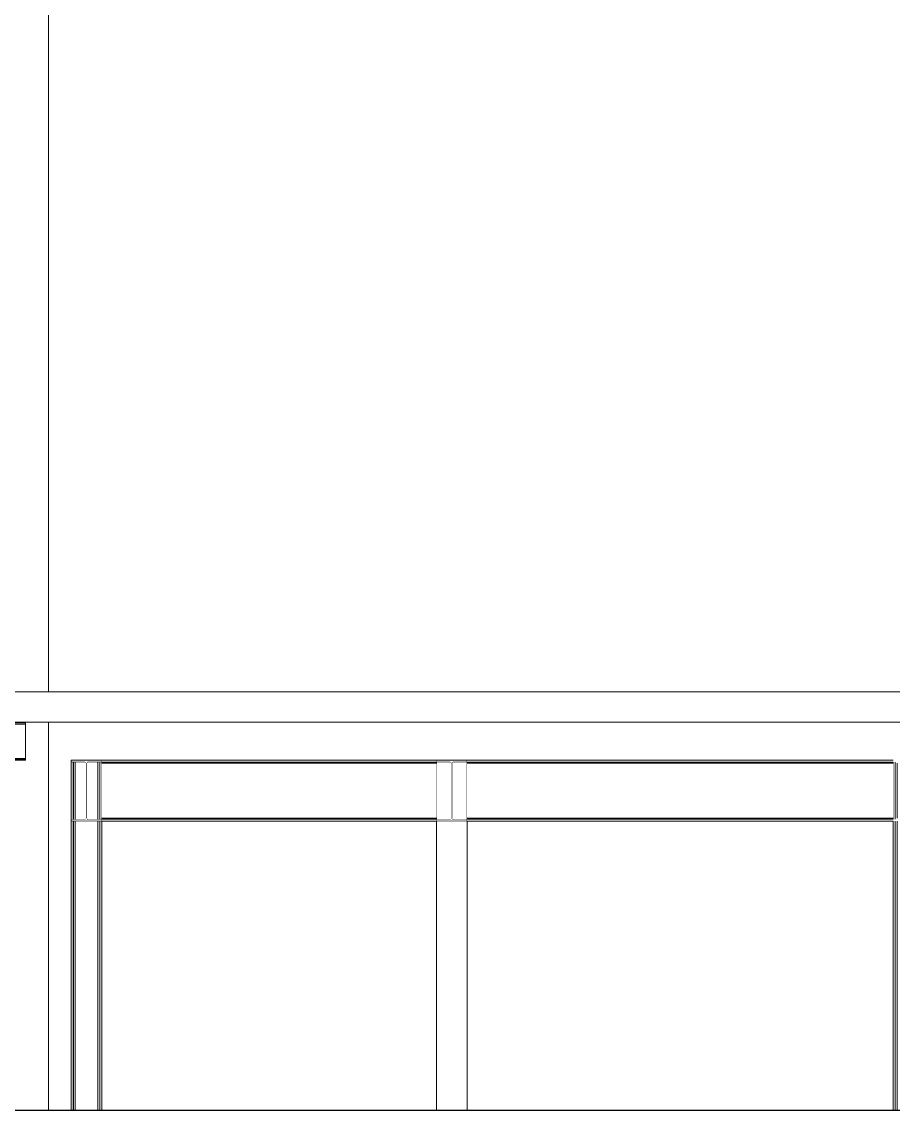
# Model space of a CAD drawing. Extents: x -3080 to 28500, y -1326 to 31609.
# Drawn here: x 12738 to 13310, y 27376 to 28091 of the extents above; entities that cross this region are included whole.
import ezdxf
from ezdxf.xclip import XClip

# ---------------------------------------------------------------- set-up
doc = ezdxf.new("R2010")
doc.units = 0
doc.header["$LTSCALE"] = 100
doc.header["$XCLIPFRAME"] = 2
doc.linetypes.add('188K-SM-07-F10-MECH-CR PIPE-Y2257103$0$X-S-FAB_SL ALL$0$Wipeout_Contour', pattern=[1, 0, -1])
for name, color, linetype in [('0-xref', 8, 'Continuous'), ('188K-SM-07-F10-MECH-CR PIPE-Y2257103$0$X-S-FAB_SL ALL$0$ASP_1', 1, 'Continuous'), ('188K-SM-07-F10-MECH-CR PIPE-Y2257103$0$X-S-FAB_SL ALL$0$Hattch', 7, 'Continuous'), ('188K-SM-07-F10-MECH-CR PIPE-Y2257103$0$X-S-FAB_SL ALL$0$S-BEAM', 7, 'Continuous'), ('188K-SM-07-F10-MECH-CR PIPE-Y2257103$0$X-S-FAB_SL ALL$0$S-COL', 7, 'Continuous'), ('188K-SM-07-F10-MECH-CR PIPE-Y2257103$0$X-S-FAB_SL ALL$0$S-SLAB', 7, 'Continuous')]:
    doc.layers.add(name, color=color, linetype=linetype)

# ---------------------------------------------------------------- blocks, each defined once
blk = doc.blocks.new('188K-SM-07-F10-MECH-CR PIPE-Y2257103$0$X-S-FAB_SL ALL$0$剖面元素_219_3', base_point=(23061.26, -8263.06))
at = {"color": 254, "linetype": '188K-SM-07-F10-MECH-CR PIPE-Y2257103$0$X-S-FAB_SL ALL$0$Wipeout_Contour', "lineweight": 0, "ltscale": 2104627.003069175}
blk.add_wipeout([(35746.26, -5829.06), (35746.26, -6033.78), (35763.76, -6033.78), (35763.76, -6029.71), (35798.76, -6029.71), (35798.76, -6054.28), (35782.26, -6054.28), (35782.26, -6062.73), (35798.76, -6062.73), (35798.76, -6087.3), (35789.26, -6087.3), (35789.26, -6154.69), (35798.76, -6154.69), (35798.76, -6179.26), (35782.26, -6179.26), (35782.26, -6187.71), (35798.76, -6187.71), (35798.76, -6212.28), (35763.76, -6212.28), (35763.76, -6204.02), (35746.26, -6204.02), (35746.26, -6943.06), (35816.26, -6943.06), (35816.26, -5985.2), (35798.76, -5985.2), (35798.76, -5939.71), (35803.59, -5939.71), (35816.26, -5929.78), (35816.26, -5859.8), (35798.76, -5859.8), (35798.76, -5829.06), (35798.76, -5834.06), (35782.26, -5834.06), (35782.26, -5842.5), (35798.76, -5842.5), (35798.76, -5867.08), (35789.26, -5867.08), (35789.26, -5934.47), (35798.76, -5934.47), (35798.76, -5959.04), (35782.26, -5959.04), (35782.26, -5967.48), (35798.76, -5967.48), (35798.76, -5992.06), (35763.76, -5992.06), (35763.76, -5967.48), (35780.26, -5967.48), (35780.26, -5959.04), (35763.76, -5959.04), (35763.76, -5934.47), (35773.26, -5934.47), (35773.26, -5867.08), (35763.76, -5867.08), (35763.76, -5842.5), (35780.26, -5842.5), (35780.26, -5834.06), (35763.76, -5834.06), (35763.76, -5829.06)], dxfattribs=at).dxf.layer = '188K-SM-07-F10-MECH-CR PIPE-Y2257103$0$X-S-FAB_SL ALL$0$Hattch'
at = {"color": 254, "linetype": '188K-SM-07-F10-MECH-CR PIPE-Y2257103$0$X-S-FAB_SL ALL$0$Wipeout_Contour', "lineweight": 0, "ltscale": 291786.246429}
blk.add_wipeout([(35816.26, -6963.06), (35746.26, -6963.06), (35746.26, -6963.26), (35801.26, -6963.26), (35801.26, -6988.06), (35791.26, -6988.06), (35791.26, -7218.06), (35816.26, -7218.06)], dxfattribs=at).dxf.layer = '188K-SM-07-F10-MECH-CR PIPE-Y2257103$0$X-S-FAB_SL ALL$0$Hattch'
at = {"layer": '188K-SM-07-F10-MECH-CR PIPE-Y2257103$0$X-S-FAB_SL ALL$0$S-COL', "color": 8, "lineweight": 0}
for p, q in [((35816.26, -6943.06), (35816.26, -5985.2)), ((35816.26, -7218.06), (35816.26, -6963.06))]:
    blk.add_line(p, q, dxfattribs=at)
blk = doc.blocks.new('188K-SM-07-F10-MECH-CR PIPE-Y2257103$0$X-S-FAB_SL ALL$0$剖面元素_242_3', base_point=(23061.26, -8263.06))
at = {"layer": '188K-SM-07-F10-MECH-CR PIPE-Y2257103$0$X-S-FAB_SL ALL$0$S-SLAB', "color": 15, "lineweight": 0}
for p, q in [((40656.26, -6943.06), (24906.26, -6943.06)), ((40656.26, -6963.06), (24906.26, -6963.06))]:
    blk.add_line(p, q, dxfattribs=at)
blk = doc.blocks.new('188K-SM-07-F10-MECH-CR PIPE-Y2257103$0$X-S-FAB_SL ALL$0$剖面元素_1303_3', base_point=(23061.26, -8263.06))
at = {"layer": '188K-SM-07-F10-MECH-CR PIPE-Y2257103$0$X-S-FAB_SL ALL$0$S-BEAM', "color": 2, "lineweight": 0}
for p, q in [((35831.26, -6988.06), (35831.26, -6989.36)), ((35851.26, -6988.06), (35831.26, -6988.06)), ((35851.26, -6988.06), (35851.26, -6989.36)), ((35831.26, -7026.76), (35831.26, -7028.06)), ((35851.26, -7028.06), (35831.26, -7028.06)), ((35851.26, -7026.76), (35851.26, -7028.06))]:
    blk.add_line(p, q, dxfattribs=at)
at = {"layer": '188K-SM-07-F10-MECH-CR PIPE-Y2257103$0$X-S-FAB_SL ALL$0$S-BEAM', "color": 2, "lineweight": 0, "flags": 128}
for points in [[(35840.69, -6989.54), (35840.26, -6989.36), (35831.26, -6989.36)], [(35840.69, -6989.54), (35840.86, -6989.96), (35840.86, -7026.16), (35840.69, -7026.59)], [(35841.84, -6989.54), (35841.66, -6989.96), (35841.66, -7026.16), (35841.84, -7026.59)], [(35851.26, -6989.36), (35842.26, -6989.36), (35841.84, -6989.54)], [(35840.69, -7026.59), (35840.26, -7026.76), (35831.26, -7026.76)], [(35841.84, -7026.59), (35842.26, -7026.76), (35851.26, -7026.76)]]:
    blk.add_lwpolyline(points, dxfattribs=at)
blk = doc.blocks.new('188K-SM-07-F10-MECH-CR PIPE-Y2257103$0$X-S-FAB_SL ALL$0$剖面元素_1305_3', base_point=(23061.26, -8263.06))
at = {"layer": '188K-SM-07-F10-MECH-CR PIPE-Y2257103$0$X-S-FAB_SL ALL$0$S-BEAM', "color": 2, "lineweight": 0}
for p, q in [((36071.26, -6988.06), (36071.26, -6989.36)), ((36091.26, -6988.06), (36071.26, -6988.06)), ((36091.26, -6988.06), (36091.26, -6989.36)), ((36071.26, -7026.76), (36071.26, -7028.06)), ((36091.26, -7028.06), (36071.26, -7028.06)), ((36091.26, -7026.76), (36091.26, -7028.06))]:
    blk.add_line(p, q, dxfattribs=at)
at = {"layer": '188K-SM-07-F10-MECH-CR PIPE-Y2257103$0$X-S-FAB_SL ALL$0$S-BEAM', "color": 2, "lineweight": 0, "flags": 128}
for points in [[(36080.69, -6989.54), (36080.26, -6989.36), (36071.26, -6989.36)], [(36080.69, -6989.54), (36080.86, -6989.96), (36080.86, -7026.16), (36080.69, -7026.59)], [(36081.84, -6989.54), (36081.66, -6989.96), (36081.66, -7026.16), (36081.84, -7026.59)], [(36091.26, -6989.36), (36082.26, -6989.36), (36081.84, -6989.54)], [(36080.69, -7026.59), (36080.26, -7026.76), (36071.26, -7026.76)], [(36081.84, -7026.59), (36082.26, -7026.76), (36091.26, -7026.76)]]:
    blk.add_lwpolyline(points, dxfattribs=at)
blk = doc.blocks.new('188K-SM-07-F10-MECH-CR PIPE-Y2257103$0$X-S-FAB_SL ALL$0$剖面元素_2071_3', base_point=(23061.26, -8263.06))
at = {"color": 254, "linetype": '188K-SM-07-F10-MECH-CR PIPE-Y2257103$0$X-S-FAB_SL ALL$0$Wipeout_Contour', "lineweight": 0, "ltscale": 148237.307232}
blk.add_wipeout([(36391.26, -6989.36), (36390.06, -6989.36), (36390.06, -7026.76), (36391.26, -7026.76)], dxfattribs=at).dxf.layer = '188K-SM-07-F10-MECH-CR PIPE-Y2257103$0$X-S-FAB_SL ALL$0$Hattch'
at = {"color": 254, "linetype": '188K-SM-07-F10-MECH-CR PIPE-Y2257103$0$X-S-FAB_SL ALL$0$Wipeout_Contour', "lineweight": 0, "ltscale": 148184.86997}
blk.add_wipeout([(36373.76, -6989.96), (36373.76, -7026.16), (36380.86, -7026.16), (36380.86, -6989.96)], dxfattribs=at).dxf.layer = '188K-SM-07-F10-MECH-CR PIPE-Y2257103$0$X-S-FAB_SL ALL$0$Hattch'
at = {"color": 254, "linetype": '188K-SM-07-F10-MECH-CR PIPE-Y2257103$0$X-S-FAB_SL ALL$0$Wipeout_Contour', "lineweight": 0, "ltscale": 148325.434224}
blk.add_wipeout([(36390.06, -7218.06), (36391.26, -7218.06), (36391.26, -7028.06), (36390.06, -7028.06)], dxfattribs=at).dxf.layer = '188K-SM-07-F10-MECH-CR PIPE-Y2257103$0$X-S-FAB_SL ALL$0$Hattch'
at = {"color": 254, "linetype": '188K-SM-07-F10-MECH-CR PIPE-Y2257103$0$X-S-FAB_SL ALL$0$Wipeout_Contour', "lineweight": 0, "ltscale": 148234.60848}
blk.add_wipeout([(36390.06, -6989.36), (36389.89, -6989.36), (36389.89, -7026.76), (36390.06, -7026.76)], dxfattribs=at).dxf.layer = '188K-SM-07-F10-MECH-CR PIPE-Y2257103$0$X-S-FAB_SL ALL$0$Hattch'
at = {"color": 254, "linetype": '188K-SM-07-F10-MECH-CR PIPE-Y2257103$0$X-S-FAB_SL ALL$0$Wipeout_Contour', "lineweight": 0, "ltscale": 148322.737075}
blk.add_wipeout([(36389.89, -7218.06), (36390.06, -7218.06), (36390.06, -7028.06), (36389.89, -7028.06)], dxfattribs=at).dxf.layer = '188K-SM-07-F10-MECH-CR PIPE-Y2257103$0$X-S-FAB_SL ALL$0$Hattch'
at = {"color": 254, "linetype": '188K-SM-07-F10-MECH-CR PIPE-Y2257103$0$X-S-FAB_SL ALL$0$Wipeout_Contour', "lineweight": 0, "ltscale": 296466.76908}
blk.add_wipeout([(36389.41, -7026.58), (36389.42, -7026.59), (36389.84, -7026.76), (36389.89, -7026.76), (36389.89, -6989.36), (36389.84, -6989.36), (36389.42, -6989.54), (36389.41, -6989.54)], dxfattribs=at).dxf.layer = '188K-SM-07-F10-MECH-CR PIPE-Y2257103$0$X-S-FAB_SL ALL$0$Hattch'
at = {"color": 254, "linetype": '188K-SM-07-F10-MECH-CR PIPE-Y2257103$0$X-S-FAB_SL ALL$0$Wipeout_Contour', "lineweight": 0, "ltscale": 148321.461294}
blk.add_wipeout([(36389.41, -7218.06), (36389.89, -7218.06), (36389.89, -7028.06), (36389.41, -7028.06)], dxfattribs=at).dxf.layer = '188K-SM-07-F10-MECH-CR PIPE-Y2257103$0$X-S-FAB_SL ALL$0$Hattch'
at = {"color": 254, "linetype": '188K-SM-07-F10-MECH-CR PIPE-Y2257103$0$X-S-FAB_SL ALL$0$Wipeout_Contour', "lineweight": 0, "ltscale": 148319.25157}
blk.add_wipeout([(36388.76, -7218.06), (36389.41, -7218.06), (36389.41, -7028.06), (36388.76, -7028.06)], dxfattribs=at).dxf.layer = '188K-SM-07-F10-MECH-CR PIPE-Y2257103$0$X-S-FAB_SL ALL$0$Hattch'
at = {"color": 254, "linetype": '188K-SM-07-F10-MECH-CR PIPE-Y2257103$0$X-S-FAB_SL ALL$0$Wipeout_Contour', "lineweight": 0, "ltscale": 148231.120149}
blk.add_wipeout([(36388.76, -6989.96), (36388.76, -7026.16), (36389.41, -7026.58), (36389.41, -6989.54)], dxfattribs=at).dxf.layer = '188K-SM-07-F10-MECH-CR PIPE-Y2257103$0$X-S-FAB_SL ALL$0$Hattch'
at = {"color": 254, "linetype": '188K-SM-07-F10-MECH-CR PIPE-Y2257103$0$X-S-FAB_SL ALL$0$Wipeout_Contour', "lineweight": 0, "ltscale": 148288.53492}
blk.add_wipeout([(36388.76, -7028.06), (36373.76, -7028.06), (36373.76, -7218.06), (36388.76, -7218.06)], dxfattribs=at).dxf.layer = '188K-SM-07-F10-MECH-CR PIPE-Y2257103$0$X-S-FAB_SL ALL$0$Hattch'
at = {"color": 254, "linetype": '188K-SM-07-F10-MECH-CR PIPE-Y2257103$0$X-S-FAB_SL ALL$0$Wipeout_Contour', "lineweight": 0, "ltscale": 148215.899524}
blk.add_wipeout([(36381.66, -7026.16), (36388.76, -7026.16), (36388.76, -6989.96), (36381.66, -6989.96)], dxfattribs=at).dxf.layer = '188K-SM-07-F10-MECH-CR PIPE-Y2257103$0$X-S-FAB_SL ALL$0$Hattch'
at = {"color": 254, "linetype": '188K-SM-07-F10-MECH-CR PIPE-Y2257103$0$X-S-FAB_SL ALL$0$Wipeout_Contour', "lineweight": 0, "ltscale": 148257.818154}
blk.add_wipeout([(36373.11, -7218.06), (36373.76, -7218.06), (36373.76, -7028.06), (36373.11, -7028.06)], dxfattribs=at).dxf.layer = '188K-SM-07-F10-MECH-CR PIPE-Y2257103$0$X-S-FAB_SL ALL$0$Hattch'
at = {"layer": '188K-SM-07-F10-MECH-CR PIPE-Y2257103$0$X-S-FAB_SL ALL$0$S-COL', "color": 8, "lineweight": 0}
for p, q in [((36390.06, -7026.76), (36390.06, -6989.36)), ((36391.26, -7026.76), (36391.26, -6989.36)), ((36388.76, -7026.16), (36388.76, -6989.96)), ((36388.76, -7218.06), (36388.76, -7028.06)), ((36390.06, -7218.06), (36390.06, -7028.06)), ((36391.26, -7218.06), (36391.26, -7028.06))]:
    blk.add_line(p, q, dxfattribs=at)
at = {"color": 254, "linetype": '188K-SM-07-F10-MECH-CR PIPE-Y2257103$0$X-S-FAB_SL ALL$0$Wipeout_Contour', "lineweight": 0, "ltscale": 148169.650212}
blk.add_wipeout([(36373.11, -7026.58), (36373.76, -7026.16), (36373.76, -6989.96), (36373.11, -6989.54)], dxfattribs=at).dxf.layer = '188K-SM-07-F10-MECH-CR PIPE-Y2257103$0$X-S-FAB_SL ALL$0$Hattch'
at = {"color": 254, "linetype": '188K-SM-07-F10-MECH-CR PIPE-Y2257103$0$X-S-FAB_SL ALL$0$Wipeout_Contour', "lineweight": 0, "ltscale": 296334.775581}
blk.add_wipeout([(36372.64, -6989.36), (36372.64, -7026.76), (36372.69, -7026.76), (36373.11, -7026.59), (36373.11, -7026.58), (36373.11, -6989.54), (36373.11, -6989.54), (36372.69, -6989.36)], dxfattribs=at).dxf.layer = '188K-SM-07-F10-MECH-CR PIPE-Y2257103$0$X-S-FAB_SL ALL$0$Hattch'
at = {"color": 254, "linetype": '188K-SM-07-F10-MECH-CR PIPE-Y2257103$0$X-S-FAB_SL ALL$0$Wipeout_Contour', "lineweight": 0, "ltscale": 148255.60847}
blk.add_wipeout([(36372.64, -7218.06), (36373.11, -7218.06), (36373.11, -7028.06), (36372.64, -7028.06)], dxfattribs=at).dxf.layer = '188K-SM-07-F10-MECH-CR PIPE-Y2257103$0$X-S-FAB_SL ALL$0$Hattch'
at = {"color": 254, "linetype": '188K-SM-07-F10-MECH-CR PIPE-Y2257103$0$X-S-FAB_SL ALL$0$Wipeout_Contour', "lineweight": 0, "ltscale": 148254.332708}
blk.add_wipeout([(36372.46, -7218.06), (36372.64, -7218.06), (36372.64, -7028.06), (36372.46, -7028.06)], dxfattribs=at).dxf.layer = '188K-SM-07-F10-MECH-CR PIPE-Y2257103$0$X-S-FAB_SL ALL$0$Hattch'
at = {"color": 254, "linetype": '188K-SM-07-F10-MECH-CR PIPE-Y2257103$0$X-S-FAB_SL ALL$0$Wipeout_Contour', "lineweight": 0, "ltscale": 148166.163442}
blk.add_wipeout([(36372.46, -6989.36), (36372.46, -7026.76), (36372.64, -7026.76), (36372.64, -6989.36)], dxfattribs=at).dxf.layer = '188K-SM-07-F10-MECH-CR PIPE-Y2257103$0$X-S-FAB_SL ALL$0$Hattch'
at = {"color": 254, "linetype": '188K-SM-07-F10-MECH-CR PIPE-Y2257103$0$X-S-FAB_SL ALL$0$Wipeout_Contour', "lineweight": 0, "ltscale": 148163.46475}
blk.add_wipeout([(36372.46, -6989.36), (36371.26, -6989.36), (36371.26, -7026.76), (36372.46, -7026.76)], dxfattribs=at).dxf.layer = '188K-SM-07-F10-MECH-CR PIPE-Y2257103$0$X-S-FAB_SL ALL$0$Hattch'
at = {"color": 254, "linetype": '188K-SM-07-F10-MECH-CR PIPE-Y2257103$0$X-S-FAB_SL ALL$0$Wipeout_Contour', "lineweight": 0, "ltscale": 148251.635621}
blk.add_wipeout([(36371.26, -7218.06), (36372.46, -7218.06), (36372.46, -7028.06), (36371.26, -7028.06)], dxfattribs=at).dxf.layer = '188K-SM-07-F10-MECH-CR PIPE-Y2257103$0$X-S-FAB_SL ALL$0$Hattch'
at = {"layer": '188K-SM-07-F10-MECH-CR PIPE-Y2257103$0$X-S-FAB_SL ALL$0$S-COL', "color": 8, "lineweight": 0}
for p, q in [((36371.26, -7026.76), (36371.26, -6989.36)), ((36372.46, -7026.76), (36372.46, -6989.36)), ((36373.76, -7026.16), (36373.76, -6989.96)), ((36371.26, -7218.06), (36371.26, -7028.06)), ((36372.46, -7218.06), (36372.46, -7028.06)), ((36373.76, -7218.06), (36373.76, -7028.06))]:
    blk.add_line(p, q, dxfattribs=at)
blk = doc.blocks.new('188K-SM-07-F10-MECH-CR PIPE-Y2257103$0$X-S-FAB_SL ALL$0$剖面元素_2072_3', base_point=(23061.26, -8263.06))
at = {"color": 254, "linetype": '188K-SM-07-F10-MECH-CR PIPE-Y2257103$0$X-S-FAB_SL ALL$0$Wipeout_Contour', "lineweight": 0, "ltscale": 147111.078477}
blk.add_wipeout([(36071.26, -7218.06), (36091.26, -7218.06), (36091.26, -7028.06), (36071.26, -7028.06)], dxfattribs=at).dxf.layer = '188K-SM-07-F10-MECH-CR PIPE-Y2257103$0$X-S-FAB_SL ALL$0$Hattch'
at = {"color": 254, "linetype": '188K-SM-07-F10-MECH-CR PIPE-Y2257103$0$X-S-FAB_SL ALL$0$Wipeout_Contour', "lineweight": 0, "ltscale": 294019.130565}
blk.add_wipeout([(36071.26, -6989.36), (36071.26, -7026.76), (36080.26, -7026.76), (36080.69, -7026.59), (36080.86, -7026.16), (36080.86, -6989.96), (36080.69, -6989.54), (36080.26, -6989.36)], dxfattribs=at).dxf.layer = '188K-SM-07-F10-MECH-CR PIPE-Y2257103$0$X-S-FAB_SL ALL$0$Hattch'
at = {"layer": '188K-SM-07-F10-MECH-CR PIPE-Y2257103$0$X-S-FAB_SL ALL$0$S-COL', "color": 8, "lineweight": 0}
for p, q in [((36071.26, -7026.76), (36071.26, -6989.36)), ((36071.26, -7218.06), (36071.26, -7028.06))]:
    blk.add_line(p, q, dxfattribs=at)
at = {"color": 254, "linetype": '188K-SM-07-F10-MECH-CR PIPE-Y2257103$0$X-S-FAB_SL ALL$0$Wipeout_Contour', "lineweight": 0, "ltscale": 294069.764036}
blk.add_wipeout([(36081.66, -7026.16), (36081.84, -7026.59), (36082.26, -7026.76), (36091.26, -7026.76), (36091.26, -6989.36), (36082.26, -6989.36), (36081.84, -6989.54), (36081.66, -6989.96)], dxfattribs=at).dxf.layer = '188K-SM-07-F10-MECH-CR PIPE-Y2257103$0$X-S-FAB_SL ALL$0$Hattch'
at = {"layer": '188K-SM-07-F10-MECH-CR PIPE-Y2257103$0$X-S-FAB_SL ALL$0$S-COL', "color": 8, "lineweight": 0}
for p, q in [((36091.26, -7026.76), (36091.26, -6989.36)), ((36091.26, -7218.06), (36091.26, -7028.06))]:
    blk.add_line(p, q, dxfattribs=at)
blk = doc.blocks.new('188K-SM-07-F10-MECH-CR PIPE-Y2257103$0$X-S-FAB_SL ALL$0$剖面元素_2073_3', base_point=(23061.26, -8263.06))
at = {"color": 254, "linetype": '188K-SM-07-F10-MECH-CR PIPE-Y2257103$0$X-S-FAB_SL ALL$0$Wipeout_Contour', "lineweight": 0, "ltscale": 292139.551952}
blk.add_wipeout([(35833.76, -6989.36), (35833.76, -7026.76), (35840.26, -7026.76), (35840.69, -7026.59), (35840.86, -7026.16), (35840.86, -6989.96), (35840.69, -6989.54), (35840.26, -6989.36)], dxfattribs=at).dxf.layer = '188K-SM-07-F10-MECH-CR PIPE-Y2257103$0$X-S-FAB_SL ALL$0$Hattch'
at = {"color": 254, "linetype": '188K-SM-07-F10-MECH-CR PIPE-Y2257103$0$X-S-FAB_SL ALL$0$Wipeout_Contour', "lineweight": 0, "ltscale": 146116.851121}
blk.add_wipeout([(35851.26, -6989.36), (35850.06, -6989.36), (35850.06, -7026.76), (35851.26, -7026.76)], dxfattribs=at).dxf.layer = '188K-SM-07-F10-MECH-CR PIPE-Y2257103$0$X-S-FAB_SL ALL$0$Hattch'
at = {"color": 254, "linetype": '188K-SM-07-F10-MECH-CR PIPE-Y2257103$0$X-S-FAB_SL ALL$0$Wipeout_Contour', "lineweight": 0, "ltscale": 146206.25574}
blk.add_wipeout([(35850.06, -7218.06), (35851.26, -7218.06), (35851.26, -7028.06), (35850.06, -7028.06)], dxfattribs=at).dxf.layer = '188K-SM-07-F10-MECH-CR PIPE-Y2257103$0$X-S-FAB_SL ALL$0$Hattch'
at = {"color": 254, "linetype": '188K-SM-07-F10-MECH-CR PIPE-Y2257103$0$X-S-FAB_SL ALL$0$Wipeout_Contour', "lineweight": 0, "ltscale": 146203.5601}
blk.add_wipeout([(35849.89, -7218.06), (35850.06, -7218.06), (35850.06, -7028.06), (35849.89, -7028.06)], dxfattribs=at).dxf.layer = '188K-SM-07-F10-MECH-CR PIPE-Y2257103$0$X-S-FAB_SL ALL$0$Hattch'
at = {"color": 254, "linetype": '188K-SM-07-F10-MECH-CR PIPE-Y2257103$0$X-S-FAB_SL ALL$0$Wipeout_Contour', "lineweight": 0, "ltscale": 146114.153833}
blk.add_wipeout([(35850.06, -6989.36), (35849.89, -6989.36), (35849.89, -7026.76), (35850.06, -7026.76)], dxfattribs=at).dxf.layer = '188K-SM-07-F10-MECH-CR PIPE-Y2257103$0$X-S-FAB_SL ALL$0$Hattch'
at = {"color": 254, "linetype": '188K-SM-07-F10-MECH-CR PIPE-Y2257103$0$X-S-FAB_SL ALL$0$Wipeout_Contour', "lineweight": 0, "ltscale": 146112.877986}
blk.add_wipeout([(35849.89, -6989.36), (35849.41, -6989.36), (35849.41, -7026.76), (35849.89, -7026.76)], dxfattribs=at).dxf.layer = '188K-SM-07-F10-MECH-CR PIPE-Y2257103$0$X-S-FAB_SL ALL$0$Hattch'
at = {"color": 254, "linetype": '188K-SM-07-F10-MECH-CR PIPE-Y2257103$0$X-S-FAB_SL ALL$0$Wipeout_Contour', "lineweight": 0, "ltscale": 146202.285033}
blk.add_wipeout([(35849.41, -7218.06), (35849.89, -7218.06), (35849.89, -7028.06), (35849.41, -7028.06)], dxfattribs=at).dxf.layer = '188K-SM-07-F10-MECH-CR PIPE-Y2257103$0$X-S-FAB_SL ALL$0$Hattch'
at = {"color": 254, "linetype": '188K-SM-07-F10-MECH-CR PIPE-Y2257103$0$X-S-FAB_SL ALL$0$Wipeout_Contour', "lineweight": 0, "ltscale": 146200.076545}
blk.add_wipeout([(35848.76, -7218.06), (35849.41, -7218.06), (35849.41, -7028.06), (35848.76, -7028.06)], dxfattribs=at).dxf.layer = '188K-SM-07-F10-MECH-CR PIPE-Y2257103$0$X-S-FAB_SL ALL$0$Hattch'
at = {"color": 254, "linetype": '188K-SM-07-F10-MECH-CR PIPE-Y2257103$0$X-S-FAB_SL ALL$0$Wipeout_Contour', "lineweight": 0, "ltscale": 146110.668147}
blk.add_wipeout([(35849.41, -6989.36), (35848.76, -6989.36), (35848.76, -7026.76), (35849.41, -7026.76)], dxfattribs=at).dxf.layer = '188K-SM-07-F10-MECH-CR PIPE-Y2257103$0$X-S-FAB_SL ALL$0$Hattch'
at = {"color": 254, "linetype": '188K-SM-07-F10-MECH-CR PIPE-Y2257103$0$X-S-FAB_SL ALL$0$Wipeout_Contour', "lineweight": 0, "ltscale": 146169.377098}
blk.add_wipeout([(35833.76, -7028.06), (35833.76, -7218.06), (35848.76, -7218.06), (35848.76, -7028.06)], dxfattribs=at).dxf.layer = '188K-SM-07-F10-MECH-CR PIPE-Y2257103$0$X-S-FAB_SL ALL$0$Hattch'
at = {"color": 254, "linetype": '188K-SM-07-F10-MECH-CR PIPE-Y2257103$0$X-S-FAB_SL ALL$0$Wipeout_Contour', "lineweight": 0, "ltscale": 292180.247218}
blk.add_wipeout([(35841.66, -7026.16), (35841.84, -7026.59), (35842.26, -7026.76), (35848.76, -7026.76), (35848.76, -6989.36), (35842.26, -6989.36), (35841.84, -6989.54), (35841.66, -6989.96)], dxfattribs=at).dxf.layer = '188K-SM-07-F10-MECH-CR PIPE-Y2257103$0$X-S-FAB_SL ALL$0$Hattch'
at = {"color": 254, "linetype": '188K-SM-07-F10-MECH-CR PIPE-Y2257103$0$X-S-FAB_SL ALL$0$Wipeout_Contour', "lineweight": 0, "ltscale": 146138.677533}
blk.add_wipeout([(35833.11, -7218.06), (35833.76, -7218.06), (35833.76, -7028.06), (35833.11, -7028.06)], dxfattribs=at).dxf.layer = '188K-SM-07-F10-MECH-CR PIPE-Y2257103$0$X-S-FAB_SL ALL$0$Hattch'
at = {"layer": '188K-SM-07-F10-MECH-CR PIPE-Y2257103$0$X-S-FAB_SL ALL$0$S-COL', "color": 8, "lineweight": 0}
for p, q in [((35848.76, -7026.76), (35848.76, -6989.36)), ((35850.06, -7026.76), (35850.06, -6989.36)), ((35851.26, -7026.76), (35851.26, -6989.36)), ((35848.76, -7218.06), (35848.76, -7028.06)), ((35850.06, -7218.06), (35850.06, -7028.06)), ((35851.26, -7218.06), (35851.26, -7028.06))]:
    blk.add_line(p, q, dxfattribs=at)
at = {"color": 254, "linetype": '188K-SM-07-F10-MECH-CR PIPE-Y2257103$0$X-S-FAB_SL ALL$0$Wipeout_Contour', "lineweight": 0, "ltscale": 146049.231563}
blk.add_wipeout([(35833.11, -6989.36), (35833.11, -7026.76), (35833.76, -7026.76), (35833.76, -6989.36)], dxfattribs=at).dxf.layer = '188K-SM-07-F10-MECH-CR PIPE-Y2257103$0$X-S-FAB_SL ALL$0$Hattch'
at = {"color": 254, "linetype": '188K-SM-07-F10-MECH-CR PIPE-Y2257103$0$X-S-FAB_SL ALL$0$Wipeout_Contour', "lineweight": 0, "ltscale": 146047.021766}
blk.add_wipeout([(35832.64, -6989.36), (35832.64, -7026.76), (35833.11, -7026.76), (35833.11, -6989.36)], dxfattribs=at).dxf.layer = '188K-SM-07-F10-MECH-CR PIPE-Y2257103$0$X-S-FAB_SL ALL$0$Hattch'
at = {"color": 254, "linetype": '188K-SM-07-F10-MECH-CR PIPE-Y2257103$0$X-S-FAB_SL ALL$0$Wipeout_Contour', "lineweight": 0, "ltscale": 146136.469088}
blk.add_wipeout([(35832.64, -7218.06), (35833.11, -7218.06), (35833.11, -7028.06), (35832.64, -7028.06)], dxfattribs=at).dxf.layer = '188K-SM-07-F10-MECH-CR PIPE-Y2257103$0$X-S-FAB_SL ALL$0$Hattch'
at = {"color": 254, "linetype": '188K-SM-07-F10-MECH-CR PIPE-Y2257103$0$X-S-FAB_SL ALL$0$Wipeout_Contour', "lineweight": 0, "ltscale": 146045.745938}
blk.add_wipeout([(35832.46, -6989.36), (35832.46, -7026.76), (35832.64, -7026.76), (35832.64, -6989.36)], dxfattribs=at).dxf.layer = '188K-SM-07-F10-MECH-CR PIPE-Y2257103$0$X-S-FAB_SL ALL$0$Hattch'
at = {"color": 254, "linetype": '188K-SM-07-F10-MECH-CR PIPE-Y2257103$0$X-S-FAB_SL ALL$0$Wipeout_Contour', "lineweight": 0, "ltscale": 146135.194041}
blk.add_wipeout([(35832.46, -7218.06), (35832.64, -7218.06), (35832.64, -7028.06), (35832.46, -7028.06)], dxfattribs=at).dxf.layer = '188K-SM-07-F10-MECH-CR PIPE-Y2257103$0$X-S-FAB_SL ALL$0$Hattch'
at = {"color": 254, "linetype": '188K-SM-07-F10-MECH-CR PIPE-Y2257103$0$X-S-FAB_SL ALL$0$Wipeout_Contour', "lineweight": 0, "ltscale": 146043.048712}
blk.add_wipeout([(35832.46, -6989.36), (35831.26, -6989.36), (35831.26, -7026.76), (35832.46, -7026.76)], dxfattribs=at).dxf.layer = '188K-SM-07-F10-MECH-CR PIPE-Y2257103$0$X-S-FAB_SL ALL$0$Hattch'
at = {"color": 254, "linetype": '188K-SM-07-F10-MECH-CR PIPE-Y2257103$0$X-S-FAB_SL ALL$0$Wipeout_Contour', "lineweight": 0, "ltscale": 146132.498465}
blk.add_wipeout([(35831.26, -7218.06), (35832.46, -7218.06), (35832.46, -7028.06), (35831.26, -7028.06)], dxfattribs=at).dxf.layer = '188K-SM-07-F10-MECH-CR PIPE-Y2257103$0$X-S-FAB_SL ALL$0$Hattch'
at = {"layer": '188K-SM-07-F10-MECH-CR PIPE-Y2257103$0$X-S-FAB_SL ALL$0$S-COL', "color": 8, "lineweight": 0}
for p, q in [((35831.26, -7026.76), (35831.26, -6989.36)), ((35832.46, -7026.76), (35832.46, -6989.36)), ((35833.76, -7026.76), (35833.76, -6989.36)), ((35831.26, -7218.06), (35831.26, -7028.06)), ((35832.46, -7218.06), (35832.46, -7028.06)), ((35833.76, -7218.06), (35833.76, -7028.06))]:
    blk.add_line(p, q, dxfattribs=at)
blk = doc.blocks.new('188K-SM-07-F10-MECH-CR PIPE-Y2257103$0$X-S-FAB_SL ALL$0$剖面元素_2119_3', base_point=(23061.26, -8263.06))
at = {"color": 254, "linetype": '188K-SM-07-F10-MECH-CR PIPE-Y2257103$0$X-S-FAB_SL ALL$0$Wipeout_Contour', "lineweight": 0, "ltscale": 146536.279132}
blk.add_wipeout([(35851.26, -6989.36), (36071.26, -6989.36), (36071.26, -6988.06), (35851.26, -6988.06)], dxfattribs=at).dxf.layer = '188K-SM-07-F10-MECH-CR PIPE-Y2257103$0$X-S-FAB_SL ALL$0$Hattch'
at = {"color": 254, "linetype": '188K-SM-07-F10-MECH-CR PIPE-Y2257103$0$X-S-FAB_SL ALL$0$Wipeout_Contour', "lineweight": 0, "ltscale": 147596.602641}
blk.add_wipeout([(36091.26, -6989.36), (36371.26, -6989.36), (36371.26, -6988.06), (36091.26, -6988.06)], dxfattribs=at).dxf.layer = '188K-SM-07-F10-MECH-CR PIPE-Y2257103$0$X-S-FAB_SL ALL$0$Hattch'
at = {"color": 254, "linetype": '188K-SM-07-F10-MECH-CR PIPE-Y2257103$0$X-S-FAB_SL ALL$0$Wipeout_Contour', "lineweight": 0, "ltscale": 146536.842193}
blk.add_wipeout([(35851.26, -6989.54), (36071.26, -6989.54), (36071.26, -6989.36), (35851.26, -6989.36)], dxfattribs=at).dxf.layer = '188K-SM-07-F10-MECH-CR PIPE-Y2257103$0$X-S-FAB_SL ALL$0$Hattch'
at = {"color": 254, "linetype": '188K-SM-07-F10-MECH-CR PIPE-Y2257103$0$X-S-FAB_SL ALL$0$Wipeout_Contour', "lineweight": 0, "ltscale": 147597.16166}
blk.add_wipeout([(36371.26, -6989.36), (36091.26, -6989.36), (36091.26, -6989.54), (36371.26, -6989.54)], dxfattribs=at).dxf.layer = '188K-SM-07-F10-MECH-CR PIPE-Y2257103$0$X-S-FAB_SL ALL$0$Hattch'
at = {"color": 254, "linetype": '188K-SM-07-F10-MECH-CR PIPE-Y2257103$0$X-S-FAB_SL ALL$0$Wipeout_Contour', "lineweight": 0, "ltscale": 146537.071151}
blk.add_wipeout([(35851.26, -6989.96), (36071.26, -6989.96), (36071.26, -6989.54), (35851.26, -6989.54)], dxfattribs=at).dxf.layer = '188K-SM-07-F10-MECH-CR PIPE-Y2257103$0$X-S-FAB_SL ALL$0$Hattch'
at = {"color": 254, "linetype": '188K-SM-07-F10-MECH-CR PIPE-Y2257103$0$X-S-FAB_SL ALL$0$Wipeout_Contour', "lineweight": 0, "ltscale": 147597.388973}
blk.add_wipeout([(36371.26, -6989.54), (36091.26, -6989.54), (36091.26, -6989.96), (36371.26, -6989.96)], dxfattribs=at).dxf.layer = '188K-SM-07-F10-MECH-CR PIPE-Y2257103$0$X-S-FAB_SL ALL$0$Hattch'
at = {"color": 254, "linetype": '188K-SM-07-F10-MECH-CR PIPE-Y2257103$0$X-S-FAB_SL ALL$0$Wipeout_Contour', "lineweight": 0, "ltscale": 146551.082011}
blk.add_wipeout([(35851.26, -7026.16), (36071.26, -7026.16), (36071.26, -6989.96), (35851.26, -6989.96)], dxfattribs=at).dxf.layer = '188K-SM-07-F10-MECH-CR PIPE-Y2257103$0$X-S-FAB_SL ALL$0$Hattch'
at = {"color": 254, "linetype": '188K-SM-07-F10-MECH-CR PIPE-Y2257103$0$X-S-FAB_SL ALL$0$Wipeout_Contour', "lineweight": 0, "ltscale": 147611.299271}
blk.add_wipeout([(36371.26, -6989.96), (36091.26, -6989.96), (36091.26, -7026.16), (36371.26, -7026.16)], dxfattribs=at).dxf.layer = '188K-SM-07-F10-MECH-CR PIPE-Y2257103$0$X-S-FAB_SL ALL$0$Hattch'
at = {"layer": '188K-SM-07-F10-MECH-CR PIPE-Y2257103$0$X-S-FAB_SL ALL$0$S-BEAM', "color": 8, "lineweight": 0}
for p, q in [((36071.26, -6988.06), (35851.26, -6988.06)), ((36071.26, -6989.36), (35851.26, -6989.36)), ((36371.26, -6988.06), (36091.26, -6988.06)), ((36371.26, -6989.36), (36091.26, -6989.36)), ((36071.26, -6989.96), (35851.26, -6989.96)), ((36371.26, -6989.96), (36091.26, -6989.96))]:
    blk.add_line(p, q, dxfattribs=at)
at = {"color": 254, "linetype": '188K-SM-07-F10-MECH-CR PIPE-Y2257103$0$X-S-FAB_SL ALL$0$Wipeout_Contour', "lineweight": 0, "ltscale": 146565.093322}
blk.add_wipeout([(35851.26, -7026.59), (36071.26, -7026.59), (36071.26, -7026.16), (35851.26, -7026.16)], dxfattribs=at).dxf.layer = '188K-SM-07-F10-MECH-CR PIPE-Y2257103$0$X-S-FAB_SL ALL$0$Hattch'
at = {"color": 254, "linetype": '188K-SM-07-F10-MECH-CR PIPE-Y2257103$0$X-S-FAB_SL ALL$0$Wipeout_Contour', "lineweight": 0, "ltscale": 147625.210022}
blk.add_wipeout([(36091.26, -7026.59), (36371.26, -7026.59), (36371.26, -7026.16), (36091.26, -7026.16)], dxfattribs=at).dxf.layer = '188K-SM-07-F10-MECH-CR PIPE-Y2257103$0$X-S-FAB_SL ALL$0$Hattch'
at = {"color": 254, "linetype": '188K-SM-07-F10-MECH-CR PIPE-Y2257103$0$X-S-FAB_SL ALL$0$Wipeout_Contour', "lineweight": 0, "ltscale": 146565.323439}
blk.add_wipeout([(35851.26, -7026.76), (36071.26, -7026.76), (36071.26, -7026.59), (35851.26, -7026.59)], dxfattribs=at).dxf.layer = '188K-SM-07-F10-MECH-CR PIPE-Y2257103$0$X-S-FAB_SL ALL$0$Hattch'
at = {"color": 254, "linetype": '188K-SM-07-F10-MECH-CR PIPE-Y2257103$0$X-S-FAB_SL ALL$0$Wipeout_Contour', "lineweight": 0, "ltscale": 147625.438487}
blk.add_wipeout([(36091.26, -7026.59), (36091.26, -7026.76), (36371.26, -7026.76), (36371.26, -7026.59)], dxfattribs=at).dxf.layer = '188K-SM-07-F10-MECH-CR PIPE-Y2257103$0$X-S-FAB_SL ALL$0$Hattch'
at = {"color": 254, "linetype": '188K-SM-07-F10-MECH-CR PIPE-Y2257103$0$X-S-FAB_SL ALL$0$Wipeout_Contour', "lineweight": 0, "ltscale": 146565.889501}
blk.add_wipeout([(35851.26, -7028.06), (36071.26, -7028.06), (36071.26, -7026.76), (35851.26, -7026.76)], dxfattribs=at).dxf.layer = '188K-SM-07-F10-MECH-CR PIPE-Y2257103$0$X-S-FAB_SL ALL$0$Hattch'
at = {"color": 254, "linetype": '188K-SM-07-F10-MECH-CR PIPE-Y2257103$0$X-S-FAB_SL ALL$0$Wipeout_Contour', "lineweight": 0, "ltscale": 147626.000487}
blk.add_wipeout([(36091.26, -7028.06), (36371.26, -7028.06), (36371.26, -7026.76), (36091.26, -7026.76)], dxfattribs=at).dxf.layer = '188K-SM-07-F10-MECH-CR PIPE-Y2257103$0$X-S-FAB_SL ALL$0$Hattch'
at = {"layer": '188K-SM-07-F10-MECH-CR PIPE-Y2257103$0$X-S-FAB_SL ALL$0$S-BEAM', "color": 8, "lineweight": 0}
for p, q in [((36071.26, -7026.16), (35851.26, -7026.16)), ((36071.26, -7026.76), (35851.26, -7026.76)), ((36071.26, -7028.06), (35851.26, -7028.06)), ((36371.26, -7026.16), (36091.26, -7026.16)), ((36371.26, -7026.76), (36091.26, -7026.76)), ((36371.26, -7028.06), (36091.26, -7028.06))]:
    blk.add_line(p, q, dxfattribs=at)
blk = doc.blocks.new('188K-SM-07-F10-MECH-CR PIPE-Y2257103$0$X-S-FAB_SL ALL$0$剖面元素_2185_3', base_point=(23061.26, -8263.06))
at = {"color": 254, "linetype": '188K-SM-07-F10-MECH-CR PIPE-Y2257103$0$X-S-FAB_SL ALL$0$Wipeout_Contour', "lineweight": 0, "ltscale": 145219.363369}
blk.add_wipeout([(35801.26, -6987.26), (35450.76, -6987.26), (35450.76, -6988.06), (35801.26, -6988.06)], dxfattribs=at).dxf.layer = '188K-SM-07-F10-MECH-CR PIPE-Y2257103$0$X-S-FAB_SL ALL$0$Hattch'
at = {"color": 254, "linetype": '188K-SM-07-F10-MECH-CR PIPE-Y2257103$0$X-S-FAB_SL ALL$0$Wipeout_Contour', "lineweight": 0, "ltscale": 145219.02158}
blk.add_wipeout([(35801.26, -6987.18), (35450.76, -6987.18), (35450.76, -6987.26), (35801.26, -6987.26)], dxfattribs=at).dxf.layer = '188K-SM-07-F10-MECH-CR PIPE-Y2257103$0$X-S-FAB_SL ALL$0$Hattch'
at = {"color": 254, "linetype": '188K-SM-07-F10-MECH-CR PIPE-Y2257103$0$X-S-FAB_SL ALL$0$Wipeout_Contour', "lineweight": 0, "ltscale": 145218.906104}
blk.add_wipeout([(35801.26, -6986.96), (35450.76, -6986.96), (35450.76, -6987.18), (35801.26, -6987.18)], dxfattribs=at).dxf.layer = '188K-SM-07-F10-MECH-CR PIPE-Y2257103$0$X-S-FAB_SL ALL$0$Hattch'
at = {"color": 254, "linetype": '188K-SM-07-F10-MECH-CR PIPE-Y2257103$0$X-S-FAB_SL ALL$0$Wipeout_Contour', "lineweight": 0, "ltscale": 145210.139025}
blk.add_wipeout([(35801.26, -6964.36), (35450.76, -6964.36), (35450.76, -6986.96), (35801.26, -6986.96)], dxfattribs=at).dxf.layer = '188K-SM-07-F10-MECH-CR PIPE-Y2257103$0$X-S-FAB_SL ALL$0$Hattch'
at = {"layer": '188K-SM-07-F10-MECH-CR PIPE-Y2257103$0$X-S-FAB_SL ALL$0$S-BEAM', "color": 8, "lineweight": 0}
for p, q in [((35450.76, -6986.96), (35450.76, -6987.18)), ((35450.76, -6986.96), (35801.26, -6986.96)), ((35450.76, -6987.18), (35450.76, -6987.26)), ((35450.76, -6987.26), (35450.76, -6988.06)), ((35450.76, -6987.26), (35801.26, -6987.26)), ((35450.76, -6988.06), (35451.26, -6988.06)), ((35471.26, -6988.06), (35491.26, -6988.06)), ((35511.26, -6988.06), (35771.26, -6988.06)), ((35791.26, -6988.06), (35801.26, -6988.06)), ((35801.26, -6986.96), (35801.26, -6987.18)), ((35801.26, -6987.18), (35801.26, -6987.26)), ((35801.26, -6987.26), (35801.26, -6988.06))]:
    blk.add_line(p, q, dxfattribs=at)
at = {"color": 254, "linetype": '188K-SM-07-F10-MECH-CR PIPE-Y2257103$0$X-S-FAB_SL ALL$0$Wipeout_Contour', "lineweight": 0, "ltscale": 145201.371969}
blk.add_wipeout([(35801.26, -6964.15), (35450.76, -6964.15), (35450.76, -6964.36), (35801.26, -6964.36)], dxfattribs=at).dxf.layer = '188K-SM-07-F10-MECH-CR PIPE-Y2257103$0$X-S-FAB_SL ALL$0$Hattch'
at = {"color": 254, "linetype": '188K-SM-07-F10-MECH-CR PIPE-Y2257103$0$X-S-FAB_SL ALL$0$Wipeout_Contour', "lineweight": 0, "ltscale": 145201.256856}
blk.add_wipeout([(35801.26, -6964.06), (35450.76, -6964.06), (35450.76, -6964.15), (35801.26, -6964.15)], dxfattribs=at).dxf.layer = '188K-SM-07-F10-MECH-CR PIPE-Y2257103$0$X-S-FAB_SL ALL$0$Hattch'
at = {"color": 254, "linetype": '188K-SM-07-F10-MECH-CR PIPE-Y2257103$0$X-S-FAB_SL ALL$0$Wipeout_Contour', "lineweight": 0, "ltscale": 145200.916201}
blk.add_wipeout([(35801.26, -6963.26), (35450.76, -6963.26), (35450.76, -6964.06), (35801.26, -6964.06)], dxfattribs=at).dxf.layer = '188K-SM-07-F10-MECH-CR PIPE-Y2257103$0$X-S-FAB_SL ALL$0$Hattch'
at = {"layer": '188K-SM-07-F10-MECH-CR PIPE-Y2257103$0$X-S-FAB_SL ALL$0$S-BEAM', "color": 8, "lineweight": 0}
for p, q in [((35450.76, -6963.26), (35450.76, -6964.06)), ((35450.76, -6963.26), (35801.26, -6963.26)), ((35450.76, -6964.06), (35450.76, -6964.15)), ((35450.76, -6964.06), (35801.26, -6964.06)), ((35450.76, -6964.15), (35450.76, -6964.36)), ((35450.76, -6964.36), (35450.76, -6986.96)), ((35450.76, -6964.36), (35801.26, -6964.36)), ((35801.26, -6963.26), (35801.26, -6964.06)), ((35801.26, -6964.06), (35801.26, -6964.15)), ((35801.26, -6964.15), (35801.26, -6964.36)), ((35801.26, -6964.36), (35801.26, -6986.96))]:
    blk.add_line(p, q, dxfattribs=at)
blk = doc.blocks.new('188K-SM-07-F10-MECH-CR PIPE-Y2257103$0$X-S-FAB_SL ALL$0$A$C2e9ab586')
at = {"layer": '188K-SM-07-F10-MECH-CR PIPE-Y2257103$0$X-S-FAB_SL ALL$0$S-BEAM', "lineweight": 0}
for name in ['188K-SM-07-F10-MECH-CR PIPE-Y2257103$0$X-S-FAB_SL ALL$0$剖面元素_1303_3', '188K-SM-07-F10-MECH-CR PIPE-Y2257103$0$X-S-FAB_SL ALL$0$剖面元素_1305_3']:
    blk.add_blockref(name, (-28106.39, 285), dxfattribs=at)
at = {"layer": '188K-SM-07-F10-MECH-CR PIPE-Y2257103$0$X-S-FAB_SL ALL$0$S-COL', "lineweight": 0}
for name in ['188K-SM-07-F10-MECH-CR PIPE-Y2257103$0$X-S-FAB_SL ALL$0$剖面元素_219_3', '188K-SM-07-F10-MECH-CR PIPE-Y2257103$0$X-S-FAB_SL ALL$0$剖面元素_2071_3']:
    blk.add_blockref(name, (-28106.39, 285), dxfattribs=at)
for name in ['188K-SM-07-F10-MECH-CR PIPE-Y2257103$0$X-S-FAB_SL ALL$0$剖面元素_2073_3', '188K-SM-07-F10-MECH-CR PIPE-Y2257103$0$X-S-FAB_SL ALL$0$剖面元素_2072_3']:
    blk.add_blockref(name, (-28106.39, 285), dxfattribs=at)
at = {"layer": '188K-SM-07-F10-MECH-CR PIPE-Y2257103$0$X-S-FAB_SL ALL$0$S-SLAB', "lineweight": 0}
blk.add_blockref('188K-SM-07-F10-MECH-CR PIPE-Y2257103$0$X-S-FAB_SL ALL$0$剖面元素_242_3', (-28106.39, 285), dxfattribs=at)
at = {"layer": '188K-SM-07-F10-MECH-CR PIPE-Y2257103$0$X-S-FAB_SL ALL$0$S-BEAM', "lineweight": 0}
for name in ['188K-SM-07-F10-MECH-CR PIPE-Y2257103$0$X-S-FAB_SL ALL$0$剖面元素_2185_3', '188K-SM-07-F10-MECH-CR PIPE-Y2257103$0$X-S-FAB_SL ALL$0$剖面元素_2119_3']:
    blk.add_blockref(name, (-28106.39, 285), dxfattribs=at)
blk = doc.blocks.new('188K-SM-07-F10-MECH-CR PIPE-Y2257103$0$X-S-FAB_SL ALL')
at = {"layer": '188K-SM-07-F10-MECH-CR PIPE-Y2257103$0$X-S-FAB_SL ALL$0$ASP_1'}
blk.add_blockref('188K-SM-07-F10-MECH-CR PIPE-Y2257103$0$X-S-FAB_SL ALL$0$A$C2e9ab586', (23632.864, -73288.977), dxfattribs=at)
blk.add_line((-2728.521, -71958.977), (19076.479, -71958.977), dxfattribs=at)
blk = doc.blocks.new('188K-SM-07-F10-MECH-CR PIPE-Y2257103')
ref = blk.add_blockref('188K-SM-07-F10-MECH-CR PIPE-Y2257103$0$X-S-FAB_SL ALL', (4473.521, 99334.763))
XClip(ref).set_block_clipping_path([(-7553.4648570136, -75341.9369645483), (24026.2025623869, -67725.7696244382)])

msp = doc.modelspace()

# ---------------------------------------------------------------- block references
at = {"layer": '0-xref'}
msp.add_blockref('188K-SM-07-F10-MECH-CR PIPE-Y2257103', (0, 0), dxfattribs=at)

doc.saveas('drawing.dxf')
